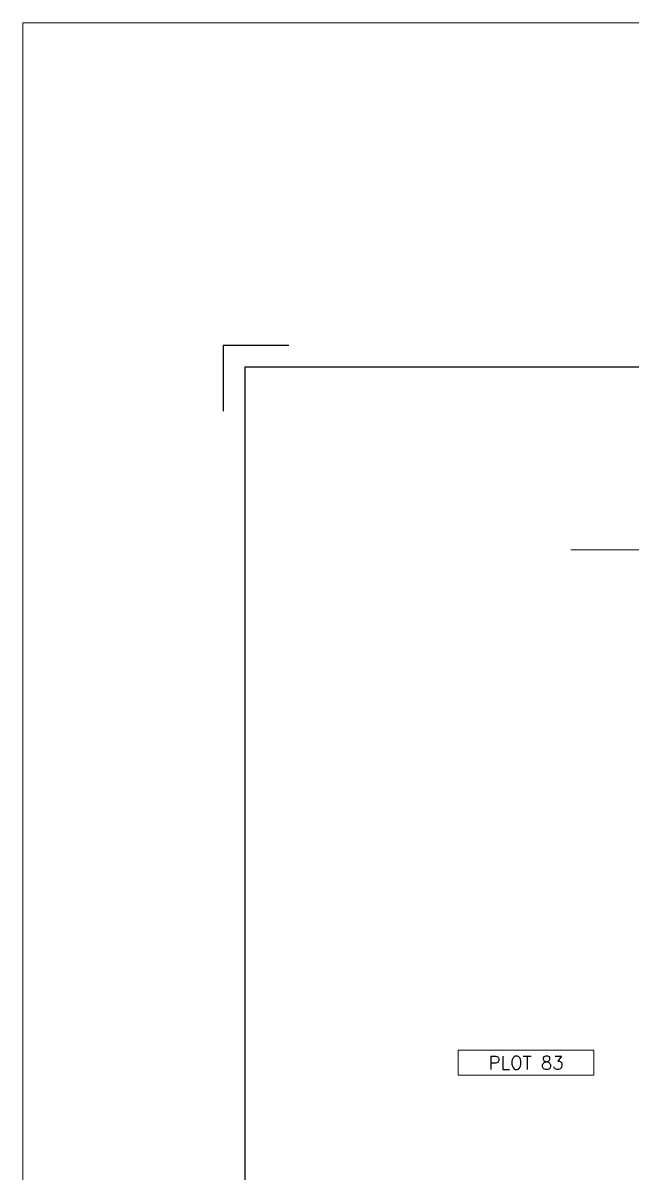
# Model space of a CAD drawing. Header units: millimetres. Extents: x -11627 to -10952, y 10244 to 10588.
# Drawn here: x -11521.41 to -11496.19, y 10466.08 to 10513.7 of the extents above; entities that cross this region are included whole.
import ezdxf
from ezdxf.enums import TextEntityAlignment as Align

# ---------------------------------------------------------------- set-up
doc = ezdxf.new("R2010")
doc.units = ezdxf.units.MM
for name, color, linetype, lineweight in [('A-TEXT', 3, 'Continuous', 13), ('BORDER A1', 7, 'Continuous', 100), ('DIM IN', 191, 'Continuous', 5), ('Title Block', 7, 'Continuous', 0)]:
    doc.layers.add(name, color=color, linetype=linetype, lineweight=lineweight)
doc.styles.add('SIMPLEX', font='romans.shx', dxfattribs={"width": 0.75})

# ---------------------------------------------------------------- blocks, each defined once
blk = doc.blocks.new('ADM FRAME-A2')
at = {"layer": 'BORDER A1', "lineweight": 25}
blk.add_lwpolyline([(-57.297, 41.545), (-59.13, 41.545), (-59.13, 39.712)], dxfattribs=at)
blk.add_lwpolyline([(-58.529, 2.457), (-11.557, 2.457), (-11.557, 40.943), (-58.529, 40.943)], close=True, dxfattribs=at)

msp = doc.modelspace()

# ---------------------------------------------------------------- linework, layer by layer
at = {"layer": 'A-TEXT', "linetype": 'ByBlock'}
msp.add_lwpolyline([(-11497.732, 10471.129), (-11503.36, 10471.129), (-11503.36, 10470.101), (-11497.732, 10470.101)], close=True, dxfattribs=at)
at = {"layer": 'DIM IN'}
msp.add_line((-11492.739, 10491.866), (-11498.693, 10491.866), dxfattribs=at)
msp.add_lwpolyline([(-10964.125, 10513.704), (-11521.413, 10513.704), (-11521.413, 10256.459), (-10964.125, 10256.459)], close=True, dxfattribs=at)

# ---------------------------------------------------------------- block references
at = {"layer": 'Title Block', "xscale": 1.485590213708992, "yscale": 1.485590213708992, "zscale": 1.485590213708992}
msp.add_blockref('ADM FRAME-A2', (-11425.264, 10438.619), dxfattribs=at)

# ---------------------------------------------------------------- texts
at = {"layer": 'A-TEXT', "style": 'SIMPLEX'}
msp.add_text('PLOT 83', height=0.5502, dxfattribs=at).set_placement((-11500.546, 10470.615), align=Align.MIDDLE_CENTER)

doc.saveas('drawing.dxf')
